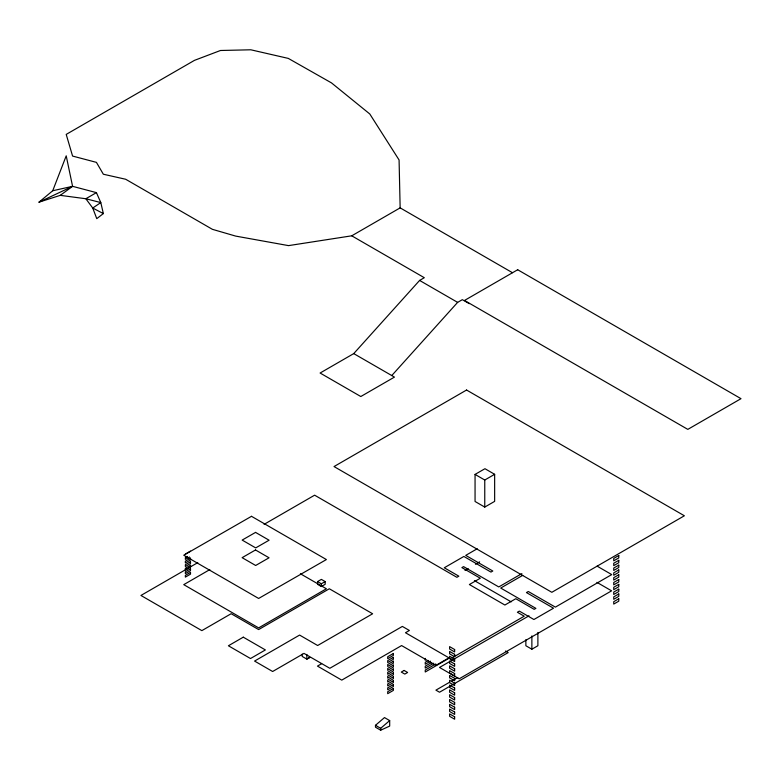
<?xml version="1.0" encoding="UTF-8"?>
<svg xmlns="http://www.w3.org/2000/svg" width="780" height="780" viewBox="0 0 780 780"><rect width="100%" height="100%" fill="white"/><g stroke="black" fill="none" stroke-linecap="round" stroke-linejoin="round"><path stroke-width="1.17" d="M52.728 190.739L66.212 155.834L72.579 186.332L96.428 192.631L100.805 202.585L103.35 213.583L96.759 218.644L92.742 208.036L85.839 198.744L60.274 195.351L39 202.166L52.728 190.739L72.579 186.332L60.274 195.351M353.74 353.603L394.446 377.101L360.808 396.523L320.102 373.025L353.74 353.603L419.601 280.43L424.31 277.709L351.741 235.814L288.541 245.622L235.677 236.096L212.413 229.33L125.668 179.254L103.35 174.232L96.428 162.367L72.579 156.068L66.212 134.404L194.483 60.352L220.467 50.495L250.809 49.793L288.308 58.402L331.471 82.885L369.779 113.968L399.077 159.968L400.15 207.87L512.441 272.698M391.765 375.56L457.626 302.377L462.335 299.666L469.277 303.673M375.473 725.303L384.491 717.581L389.688 720.583L389.688 726.092L380.679 730.207L375.473 727.204L375.473 725.303L380.679 728.306L380.679 730.207M380.679 728.306L389.688 720.583M96.428 192.631L85.839 198.744L100.805 202.585L92.742 208.036L103.35 213.583M351.741 235.814L400.15 207.87M185.357 554.073L190.505 551.099M187.415 556.433L185.357 557.622L185.357 559.387L189.482 557.017M197.779 562.643L140.936 595.462L201.854 630.63L231.153 613.714L258.638 629.577L329.326 588.773L372.625 613.772L317.655 645.508L299.598 635.076L254.573 661.069L272.639 671.502L303.995 653.386L329.823 668.294L402.363 626.418L409.383 630.474L405.473 632.736L450.528 658.749M264.089 524.355L314.613 495.183L456.865 577.307L458.835 576.176L444.278 567.772L463.876 556.452L490.952 572.081L492.804 571.009L465.738 555.38L477.223 548.75M209.8 569.605L183.749 584.649L258.638 627.89L326.391 588.773L300.398 573.768M475.059 474.415L484.955 468.712L494.647 474.308L494.647 501.374L484.76 507.078L475.059 501.482L475.059 474.415L484.76 480.022L494.647 474.308M317.548 581.578L321.36 579.384L325.172 581.578L325.172 584.317L321.36 586.521L317.548 584.317L317.548 581.578L321.36 583.781L325.172 581.578M464.958 570.326L468.107 568.513M475.449 564.281L479.642 561.853M321.652 663.692L317.47 666.1L341.757 680.121L401.602 645.567L435.913 665.369L449.436 657.559M521.869 573.602L498.771 586.94L463.583 566.621L461.887 567.596L480.295 578.233L469.375 584.532L504.875 605.026L515.794 598.718L534.202 609.356L535.899 608.371L500.711 588.052L522.756 575.328M428.405 660.445L425.246 662.269L425.246 664.219L430.511 661.177M431.564 662.512L425.246 666.159L425.246 668.099L433.68 663.234M435.786 663.965L425.246 670.049L425.246 671.99L449.475 657.998M451.581 658.144L524.228 616.2L517.384 612.251L519.353 611.111L533.91 619.515L553.508 608.205L526.442 592.576L528.304 591.503L555.37 607.133L611.734 574.587L597.119 566.153M529.015 615.8L439.53 667.456L459.196 678.805L611.588 590.831L596.934 582.367M449.436 682.334L435.913 690.144L439.53 692.231L508.19 652.587L505.479 651.027M451.513 681.135L457.762 677.527M525.866 639.707L525.866 645.742L531.872 649.213L537.888 645.742L537.888 632.453M39 202.166L72.579 186.332M419.601 280.43L457.626 302.377M474.415 580.632L511.173 601.848M531.872 635.924L531.872 649.213M484.76 480.022L484.76 507.078M425.246 658.388L425.246 660.328M321.36 583.781L321.36 586.521M306.842 654.449L306.842 659.12L309.719 657.481L306.842 659.12L302.221 656.448L302.221 654.118M517.686 269.744L464.5 300.456L687.814 429.38L741 398.677L517.686 269.744M466.567 390.029L334.025 466.557L551.831 592.303L684.372 515.775L466.567 390.029M190.505 558.188L185.357 561.161L185.357 562.936L190.505 559.962L190.505 558.188M190.505 561.736L185.357 564.71L185.357 566.485L190.505 563.511L190.505 561.736M190.505 565.285L185.357 568.259L185.357 570.034L190.505 567.06L190.505 565.285M190.505 568.834L185.357 571.808L185.357 573.583L190.505 570.609L190.505 568.834M190.505 572.383L185.357 575.347L185.357 577.122L190.505 574.148L190.505 572.383M243.282 637.172L228.403 645.772L250.507 658.534L265.385 649.935L243.282 637.172M393.383 653.455L387.699 656.74L387.699 658.681L393.383 655.395L393.383 653.455M393.383 657.345L387.699 660.631L387.699 662.571L393.383 659.285L393.383 657.345M393.383 661.225L387.699 664.511L387.699 666.461L393.383 663.175L393.383 661.225M393.383 665.116L387.699 668.401L387.699 670.342L393.383 667.056L393.383 665.116M393.383 669.006L387.699 672.292L387.699 674.232L393.383 670.946L393.383 669.006M393.383 672.896L387.699 676.172L387.699 678.122L393.383 674.837L393.383 672.896M404.118 670.449L401.3 672.067L404.8 674.096L407.618 672.467L404.118 670.449M393.383 676.777L387.699 680.062L387.699 682.003L393.383 678.727L393.383 676.777M393.383 680.667L387.699 683.953L387.699 685.893L393.383 682.607L393.383 680.667M393.383 684.557L387.699 687.843L387.699 689.783L393.383 686.498L393.383 684.557M618.774 555.516L613.733 558.422L613.733 560.83L618.774 557.914L618.774 555.516M393.383 688.438L387.699 691.724L387.699 693.673L393.383 690.388L393.383 688.438M618.774 560.323L613.733 563.228L613.733 565.636L618.774 562.721L618.774 560.323M618.774 565.13L613.733 568.035L613.733 570.443L618.774 567.528L618.774 565.13M618.774 569.936L613.733 572.842L613.733 575.25L618.774 572.335L618.774 569.936M618.774 574.743L613.733 577.649L613.733 580.057L618.774 577.142L618.774 574.743M618.774 579.55L613.733 582.455L613.733 584.854L618.774 581.948L618.774 579.55M618.774 584.356L613.733 587.262L613.733 589.66L618.774 586.755L618.774 584.356M618.774 589.163L613.733 592.069L613.733 594.467L618.774 591.562L618.774 589.163M618.774 593.96L613.733 596.875L613.733 599.274L618.774 596.368L618.774 593.96M618.774 598.767L613.733 601.682L613.733 604.081L618.774 601.175L618.774 598.767M251.501 516.311L183.749 555.224L258.638 598.455L326.391 559.553L251.501 516.311M255.548 532.399L242.161 540.082L255.703 547.901L269.09 540.208L255.548 532.399M255.508 549.968L242.122 557.661L255.665 565.481L269.051 557.788L255.508 549.968M454.642 649.535L449.611 646.62L449.611 649.028L454.642 651.934L454.642 649.535M454.642 654.342L449.611 651.427L449.611 653.835L454.642 656.74L454.642 654.342M454.642 659.149L449.611 656.233L449.611 658.642L454.642 661.547L454.642 659.149M454.642 663.956L449.611 661.04L449.611 663.448L454.642 666.354L454.642 663.956M454.642 668.762L449.611 665.847L449.611 668.255L454.642 671.161L454.642 668.762M454.642 673.559L449.611 670.654L449.611 673.062L454.642 675.967L454.642 673.559M454.642 678.366L449.611 675.46L449.611 677.859L454.642 680.774L454.642 678.366M454.642 683.173L449.611 680.267L449.611 682.666L454.642 685.581L454.642 683.173M454.642 687.98L449.611 685.074L449.611 687.472L454.642 690.388L454.642 687.98M454.642 692.786L449.611 689.881L449.611 692.279L454.642 695.194L454.642 692.786M454.642 697.593L449.611 694.688L449.611 697.086L454.642 700.001L454.642 697.593M454.642 702.4L449.611 699.494L449.611 701.893L454.642 704.798L454.642 702.4M454.642 707.207L449.611 704.301L449.611 706.7L454.642 709.605L454.642 707.207M454.642 712.013L449.611 709.108L449.611 711.506L454.642 714.412L454.642 712.013M454.642 716.82L449.611 713.905L449.611 716.313L454.642 719.218L454.642 716.82"/></g></svg>
